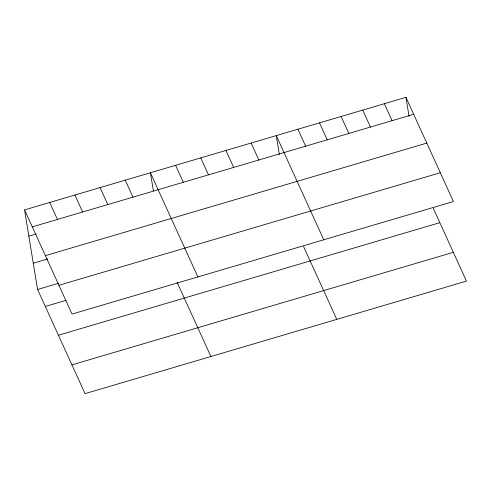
<?xml version="1.0" encoding="UTF-8"?>
<svg xmlns="http://www.w3.org/2000/svg" width="491" height="491" viewBox="0 0 491 491"><rect width="100%" height="100%" fill="white"/><g stroke="black" fill="none" stroke-linecap="round" stroke-linejoin="round"><path stroke-width="0.74" d="M24.55 209.89L405.953 97.347L453.426 201.525L72.024 314.068L24.55 209.89L37.574 289.475L85.047 393.653L466.45 281.11L433.265 208.288M32.283 226.854L413.68 114.311M28.846 236.153L36.039 234.029M45.399 255.633L426.796 143.09M33.278 263.213L47.658 258.972M37.574 289.475L58.429 283.325M58.908 285.289L440.31 172.74M45.307 306.445L66.162 300.289M58.423 335.224L439.819 222.681M71.931 364.874L453.334 252.331M384.336 103.724L392.07 120.688M362.726 110.101L370.46 127.065M341.11 116.477L348.843 133.442M319.5 122.854L327.233 139.818M297.89 129.231L305.617 146.201M323.753 239.786L276.273 135.608L279.379 154.579M303.585 246.556L336.771 319.377M251.104 143.041L258.837 160.005M225.928 150.467L233.661 167.431M200.758 157.893L208.491 174.857M175.588 165.32L183.315 182.29M197.885 276.924L150.412 172.752L153.395 190.987M177.098 282.325L210.909 356.515M125.242 180.179L132.969 197.143M100.066 187.605L107.799 204.569M74.896 195.031L82.629 212.002M49.72 202.464L57.453 219.428M405.953 97.347L409.052 116.312"/></g></svg>
